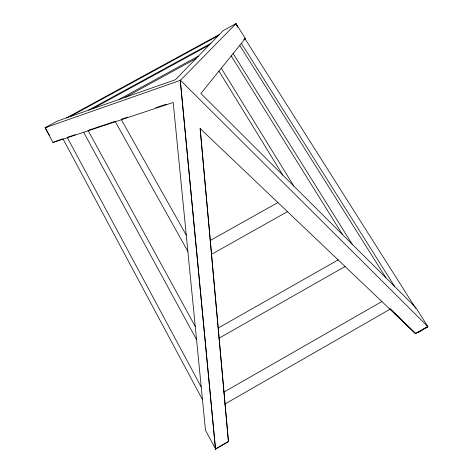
<?xml version="1.0" encoding="UTF-8"?>
<svg xmlns="http://www.w3.org/2000/svg" width="473" height="473" viewBox="0 0 473 473"><rect width="100%" height="100%" fill="white"/><g stroke="black" fill="none" stroke-linecap="round" stroke-linejoin="round"><path stroke-width="0.71" d="M427.574 327.091L427.858 326.612L415.791 307.556L200.842 93.488L245.363 38.484L235.968 23.65L223.256 30.585L175.442 79.701L57.28 121.118L45.142 127.734L52.97 142.503L173.189 102.464L205.477 430.247L215.789 449.35M237.86 27.257L235.968 23.65L180.426 80.333L45.142 127.734L49.535 135.509M234.265 24.903L235.968 23.65M243.648 39.738L245.363 38.484M418.428 332.442L427.858 326.612L415.442 333.435L390.136 308.822L389.971 309.265M215.381 448.918L228.37 441.421L200.144 128.526L415.625 333.672L427.858 326.612L180.248 80.085L215.511 449.184L228.506 441.687L200.144 128.526M415.442 333.435L415.625 333.672L390.32 309.064L225.101 403.93L224.965 403.664M66.51 117.883L219.567 34.375M69.85 116.713L218.23 35.747M88.617 110.132L210.698 43.486M92.673 108.713L209.06 45.166M119.036 99.472L198.418 56.098M125.174 97.32L195.934 58.652M52.97 142.503L59.929 139.813M47.667 126.776L45.142 127.734L45.792 128.638M60.633 139.576L62.732 138.879M67.633 137.235L75.331 134.657M87.931 130.442L115.235 121.313M121.537 119.202L127.834 117.091M155.836 107.726L166.336 104.214M381.687 301.307L381.871 301.549L224.031 392.028L223.889 391.762M344.864 266.264L345.048 266.506L219.176 338.118L219.029 337.846M337.941 259.671L338.118 259.919L218.266 328.008L218.112 327.736M287.235 211.413L287.418 211.668L211.62 254.273L211.466 254.007M277.675 202.314L277.858 202.568L210.373 240.426L210.213 240.16M180.248 80.085L215.511 449.184M236.163 24.779L236.938 26.009M244.807 38.437L415.732 308.39M241.396 43.392L394.677 286.532M239.734 45.443L385.974 277.864M233.154 53.573L352.16 244.192M231.232 55.944L342.511 234.578M221.281 68.236L293.869 186.131M218.958 71.104L282.848 175.158M121.366 119.722L186.25 235.075M115.323 121.732L187.852 251.334M88.25 130.755L195.254 326.482M83.656 132.28L196.543 339.602M67.391 137.696L201.214 386.991M63.14 139.115L202.462 399.632"/></g></svg>
